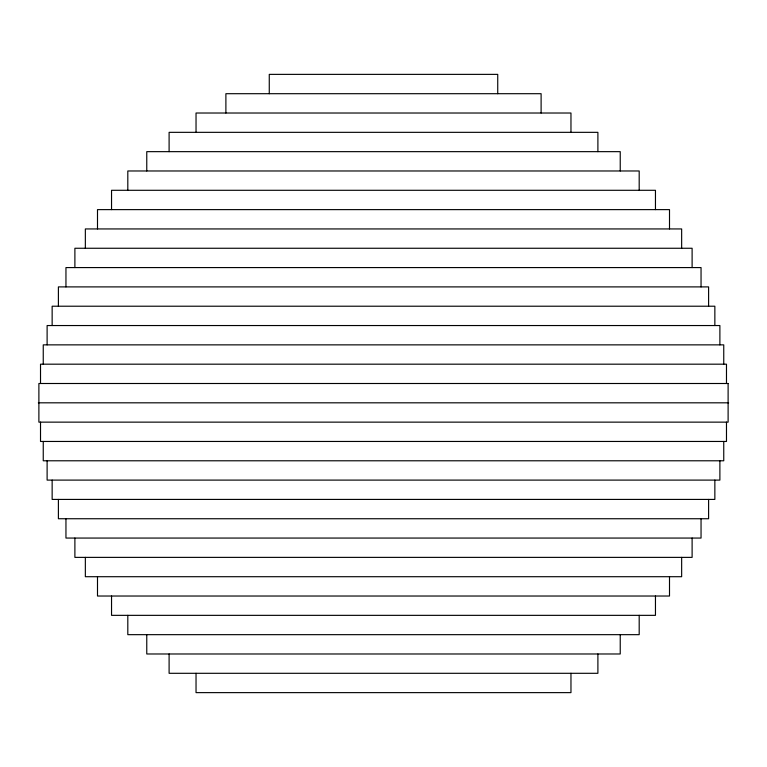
<?xml version="1.0" encoding="UTF-8"?>
<svg xmlns="http://www.w3.org/2000/svg" width="767" height="767" viewBox="0 0 767 767"><rect width="100%" height="100%" fill="white"/><g stroke="black" fill="none" stroke-linecap="round" stroke-linejoin="round"><path stroke-width="1.15" d="M38.35 402.819L728.65 402.819M726.483 383.5L726.483 364.181L40.517 364.181L40.517 383.5M726.483 422.138L726.483 441.456L40.517 441.456L40.517 422.138M723.751 364.181L723.751 344.862L43.249 344.862L43.249 364.181M723.751 441.456L723.751 460.785L43.249 460.785L43.249 441.456M719.887 344.862L719.887 325.544L47.113 325.544L47.113 344.862M719.887 460.785L719.887 480.104L47.113 480.104L47.113 460.785M714.854 325.544L714.854 306.215L52.146 306.215L52.146 325.544M714.854 480.104L714.854 499.422L52.146 499.422L52.146 480.104M708.603 306.215L708.603 286.896L58.397 286.896L58.397 306.215M708.603 499.422L708.603 518.741L58.397 518.741L58.397 499.422M701.048 286.896L701.048 267.578L65.952 267.578L65.952 286.896M701.048 518.741L701.048 538.06L65.952 538.06L65.952 518.741M692.112 267.578L692.112 248.259L74.888 248.259L74.888 267.578M692.112 538.06L692.112 557.379L74.888 557.379L74.888 538.06M681.652 248.259L681.652 228.94L85.348 228.94L85.348 248.259M681.652 557.379L681.652 576.707L85.348 576.707L85.348 557.379M669.505 228.94L669.505 209.621L97.495 209.621L97.495 228.94M669.505 576.707L669.505 596.026L97.495 596.026L97.495 576.707M655.459 209.621L655.459 190.293L111.541 190.293L111.541 209.621M655.459 596.026L655.459 615.345L111.541 615.345L111.541 596.026M639.189 190.293L639.189 170.974L127.811 170.974L127.811 190.293M639.189 615.345L639.189 634.664L127.811 634.664L127.811 615.345M620.235 170.974L620.235 151.655L146.765 151.655L146.765 170.974M620.235 634.664L620.235 653.983L146.765 653.983L146.765 634.664M597.896 151.655L597.896 132.336L169.104 132.336L169.104 151.655M597.896 653.983L597.896 673.301L169.104 673.301L169.104 653.983M570.964 132.336L570.964 113.017L196.036 113.017L196.036 132.336M570.964 673.301L570.964 692.63L196.036 692.63L196.036 673.301M541.109 113.017L541.109 93.699L225.891 93.699L225.891 113.017M497.735 93.699L497.735 74.37L269.265 74.37L269.265 93.699M728.113 383.5L38.887 383.5L38.887 422.138L728.113 422.138L728.113 383.5"/></g></svg>
